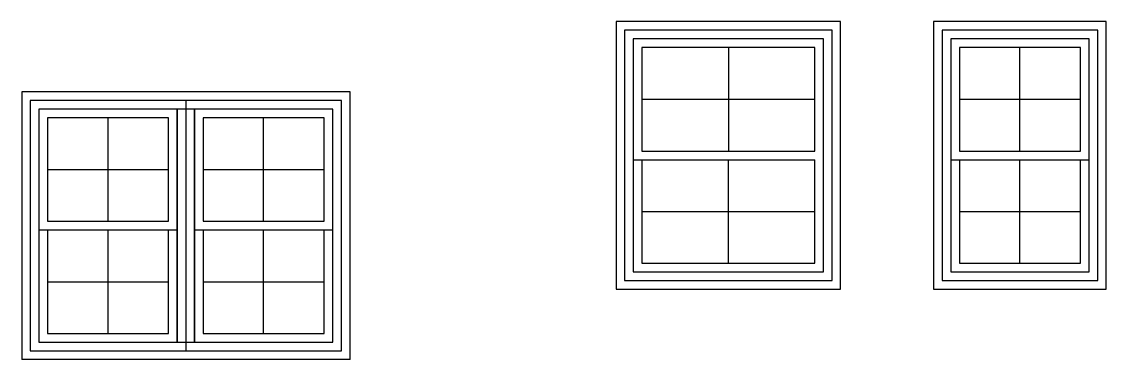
# Model space of a CAD drawing. Header units: inches. Extents: x -31 to 3717, y -668 to 1100.
# Drawn here: x 3465.8 to 3716.9, y -430.6 to -352.3 of the extents above; entities that cross this region are included whole.
import ezdxf

# ---------------------------------------------------------------- set-up
doc = ezdxf.new("R2010")
doc.units = ezdxf.units.IN
doc.header["$MEASUREMENT"] = 0
doc.layers.add('CMU Foundation', color=1, linetype='Continuous')

msp = doc.modelspace()

# ---------------------------------------------------------------- linework, layer by layer
for p, q in [((3655.40542, -352.28318), (3603.40542, -352.28318)), ((3603.40542, -352.28318), (3603.40542, -414.28318)), ((3655.40542, -414.28318), (3655.40542, -352.28318)), ((3651.40542, -356.28318), (3607.40542, -356.28318)), ((3607.40542, -356.28318), (3607.40542, -410.28318)), ((3651.40542, -410.28318), (3651.40542, -356.28318)), ((3649.40542, -358.28318), (3609.40542, -358.28318)), ((3609.40542, -358.28318), (3609.40542, -382.28318)), ((3629.40542, -358.28318), (3629.40542, -382.28318)), ((3649.40542, -382.28318), (3649.40542, -358.28318)), ((3696.8918, -382.28318), (3696.8918, -358.28318)), ((3541.84295, -368.56521), (3465.84295, -368.56521)), ((3465.84295, -368.56521), (3465.84295, -430.56521)), ((3541.84295, -430.56521), (3541.84295, -368.56521)), ((3609.40542, -370.28318), (3649.40542, -370.28318)), ((3682.8918, -370.28318), (3710.8918, -370.28318)), ((3537.84295, -372.56521), (3469.84295, -372.56521)), ((3469.84295, -372.56521), (3469.84295, -426.56521)), ((3501.84295, -426.56521), (3501.84295, -372.56521)), ((3505.84295, -372.56521), (3505.84295, -426.56521)), ((3537.84295, -426.56521), (3537.84295, -372.56521)), ((3485.84295, -398.56521), (3485.84295, -374.56521)), ((3521.84295, -398.56521), (3521.84295, -374.56521)), ((3609.40542, -382.28318), (3649.40542, -382.28318)), ((3682.8918, -382.28318), (3710.8918, -382.28318)), ((3471.84295, -386.56521), (3499.84295, -386.56521)), ((3507.84295, -386.56521), (3535.84295, -386.56521)), ((3607.40542, -384.28318), (3649.40542, -384.28318)), ((3609.40542, -384.28318), (3609.40542, -408.28318)), ((3629.40542, -408.28318), (3629.40542, -384.28318)), ((3649.40542, -408.28318), (3649.40542, -384.28318)), ((3680.8918, -384.28318), (3712.8918, -384.28318)), ((3696.8918, -408.28318), (3696.8918, -384.28318)), ((3609.40542, -396.28318), (3649.40542, -396.28318)), ((3682.8918, -396.28318), (3710.8918, -396.28318)), ((3471.84295, -398.56521), (3499.84295, -398.56521)), ((3507.84295, -398.56521), (3535.84295, -398.56521)), ((3469.84295, -400.56521), (3501.84295, -400.56521)), ((3485.84295, -424.56521), (3485.84295, -400.56521)), ((3505.84295, -400.56521), (3537.84295, -400.56521)), ((3521.84295, -424.56521), (3521.84295, -400.56521)), ((3609.40542, -408.28318), (3649.40542, -408.28318)), ((3607.40542, -410.28318), (3651.40542, -410.28318)), ((3471.84295, -412.56521), (3499.84295, -412.56521)), ((3507.84295, -412.56521), (3535.84295, -412.56521)), ((3603.40542, -414.28318), (3655.40542, -414.28318)), ((3469.84295, -426.56521), (3537.84295, -426.56521)), ((3541.84295, -430.56521), (3465.84295, -430.56521))]:
    msp.add_line(p, q)
for points in [[(3676.8918, -414.28318), (3716.8918, -414.28318), (3716.8918, -352.28318), (3676.8918, -352.28318)], [(3680.8918, -410.28318), (3712.8918, -410.28318), (3712.8918, -356.28318), (3680.8918, -356.28318)]]:
    msp.add_lwpolyline(points, close=True)
for points in [[(3710.8918, -382.28318), (3710.8918, -358.28318), (3682.8918, -358.28318), (3682.8918, -382.28318)], [(3501.84295, -372.56521), (3501.84295, -426.56521)], [(3505.84295, -426.56521), (3505.84295, -372.56521)], [(3499.84295, -398.56521), (3499.84295, -374.56521), (3471.84295, -374.56521), (3471.84295, -398.56521)], [(3535.84295, -398.56521), (3535.84295, -374.56521), (3507.84295, -374.56521), (3507.84295, -398.56521)], [(3682.8918, -384.28318), (3682.8918, -408.28318), (3710.8918, -408.28318), (3710.8918, -384.28318)], [(3471.84295, -400.56521), (3471.84295, -424.56521), (3499.84295, -424.56521), (3499.84295, -400.56521)], [(3507.84295, -400.56521), (3507.84295, -424.56521), (3535.84295, -424.56521), (3535.84295, -400.56521)]]:
    msp.add_lwpolyline(points)
at = {"layer": 'CMU Foundation'}
for p, q in [((3653.40542, -354.28318), (3605.40542, -354.28318)), ((3605.40542, -354.28318), (3605.40542, -412.28318)), ((3653.40542, -412.28318), (3653.40542, -354.28318)), ((3503.84295, -370.56521), (3503.84295, -428.56521)), ((3605.40542, -412.28318), (3653.40542, -412.28318))]:
    msp.add_line(p, q, dxfattribs=at)
msp.add_lwpolyline([(3678.8918, -412.28318), (3714.8918, -412.28318), (3714.8918, -354.28318), (3678.8918, -354.28318)], close=True, dxfattribs=at)
for points in [[(3503.84295, -370.56521), (3467.84295, -370.56521), (3467.84295, -428.56521), (3503.84295, -428.56521)], [(3503.84295, -428.56521), (3539.84295, -428.56521), (3539.84295, -370.56521), (3503.84295, -370.56521)]]:
    msp.add_lwpolyline(points, dxfattribs=at)

doc.saveas('drawing.dxf')
